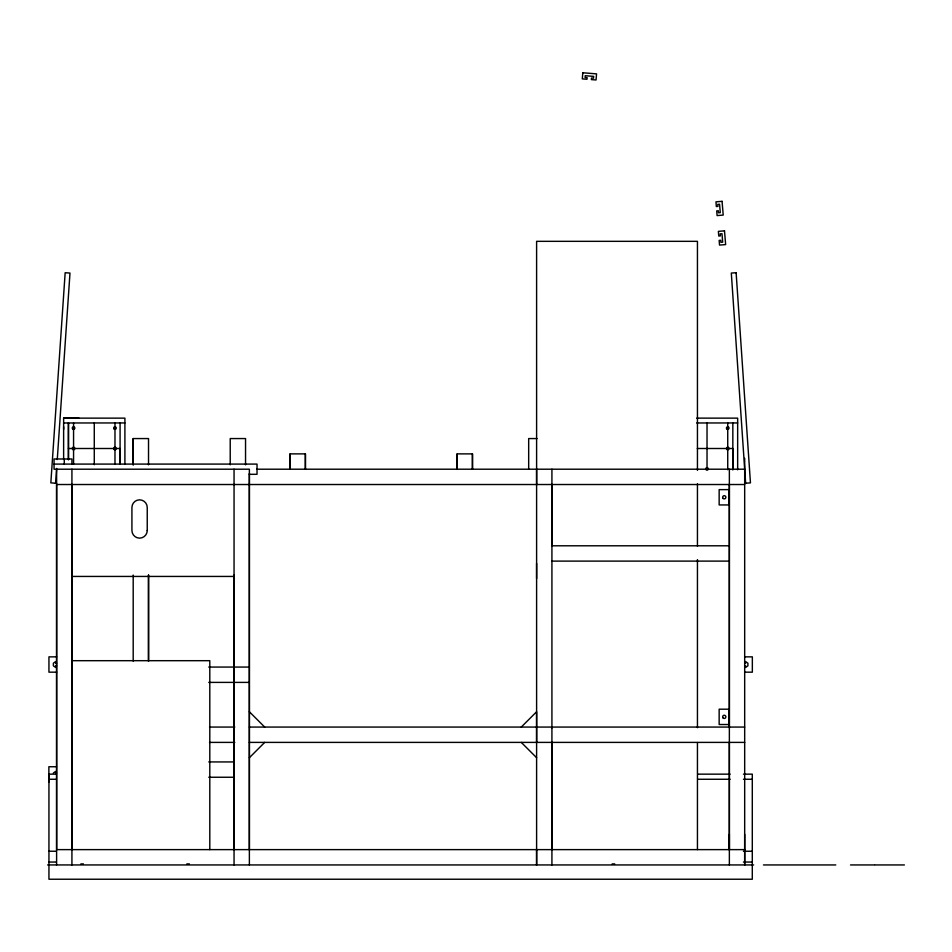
<?xml version="1.0" encoding="UTF-8"?>
<svg xmlns="http://www.w3.org/2000/svg" width="952" height="952" viewBox="0 0 952 952"><rect width="100%" height="100%" fill="white"/><g stroke="black" fill="none" stroke-linecap="round" stroke-linejoin="round"><path stroke-width="1.43" d="M63.629 459.435L63.629 422.95M68.449 459.435L68.449 422.95M71.924 849.624L71.924 484.52M120.083 464.1L120.083 448.499L68.449 448.499M133.197 438.563L133.197 464.826L133.197 438.563L148.524 438.563L148.524 464.826M230.217 464.826L230.217 438.563L245.545 438.563L245.545 464.826M234.049 849.624L234.049 469.205M249.376 849.624L249.376 473.382M290.086 453.878L290.086 469.205L290.086 453.878L305.402 453.878L305.402 469.205L305.402 453.878M457.15 453.878L457.15 469.205L457.15 453.878L472.466 453.878L472.466 469.205L472.466 453.878M528.681 469.205L528.681 438.563L537.047 438.563M536.607 849.624L536.607 864.94L536.607 241.332L697.447 241.332L697.447 470.371M536.607 742.393L536.607 711.751L521.279 727.066M536.607 578.661L536.607 563.346M536.607 484.52L536.607 469.205M551.922 864.94L551.922 742.762M551.922 727.923L551.922 484.52M729.363 742.762L729.363 849.624L729.363 834.297M729.363 727.923L729.363 545.793L551.922 545.793M729.363 545.365L729.363 484.52M732.838 469.776L732.838 448.499L697.304 448.499M744.678 834.285L744.678 864.94L744.678 458.281M56.656 468.408L55.656 483.211L50.837 482.878L65.164 272.736L69.984 273.057L57.263 459.53M249.376 757.709L264.692 742.393M53.3 773.095L55.644 771.418L55.644 773.095L56.537 773.095M124.902 422.95L63.629 422.974L63.629 418.13L124.902 418.142L124.902 463.814M696.697 418.13L737.657 418.142L737.657 469.824M63.629 418.13L78.945 418.13M696.674 422.974L737.657 422.95M54.05 464.088L257.028 464.088L257.028 474.31L249.376 474.31M256.719 469.205L744.678 469.205M55.335 483.247L56.608 483.247M744.678 483.247L745.963 483.247M744.678 484.52L56.608 484.52L56.608 849.624L744.678 849.624M729.363 489.625L719.153 489.625L719.153 504.941L729.363 504.941M551.922 561.109L729.363 561.109M71.924 576.436L234.049 576.436M56.608 656.856L48.945 656.856L48.945 672.172L56.608 672.172M744.678 656.856L752.342 656.856L752.342 672.172L744.678 672.172M71.924 660.688L209.797 660.688L209.797 849.624M56.608 663.211L55.716 663.211L55.716 661.533L53.371 663.211L53.371 665.829L55.716 667.495L55.716 665.829L56.608 665.829M744.678 663.211L745.571 663.211L745.571 661.533L747.915 663.211L747.915 665.829L745.571 667.495L745.571 665.829L744.678 665.829M208.762 667.066L249.376 667.066M208.762 682.394L249.376 682.394M729.363 709.192L719.153 709.192L719.153 724.52L729.363 724.52M209.511 727.066L234.799 727.066M249.376 727.066L744.678 727.066M209.511 742.393L234.799 742.393M249.376 742.393L744.678 742.393M208.762 761.933L234.049 761.933M56.537 766.741L48.873 766.741L48.873 782.068M56.323 774.154L48.945 774.154L48.945 879.231L752.294 879.231L752.294 774.154L743.441 774.154M697.745 774.154L730.172 774.154M208.762 777.248L234.049 777.248M48.945 779.26L56.323 779.26M697.745 779.26L730.172 779.26M743.441 779.26L752.294 779.26M48.945 851.243L56.323 851.243M743.441 851.243L752.294 851.243M48.945 862.048L56.323 862.048M743.441 862.048L752.294 862.048M80.861 863.916L83.419 863.916M186.83 863.916L189.365 863.916M612.148 863.916L614.706 863.916M47.6 864.94L753.639 864.94M763.456 864.94L835.785 864.94M850.517 864.94L874.519 864.94M875.209 864.94L904.4 864.94M521.279 742.393L536.607 757.709M249.376 711.751L264.692 727.066M732.838 422.95L732.838 469.645M729.363 469.205L729.363 864.94M728.72 489.625L728.72 504.941M728.72 709.192L728.72 724.52M727.733 422.974L727.733 469.752M707.027 422.974L707.027 470.205M697.447 483.759L697.447 546.222M697.447 559.609L697.447 727.661M697.447 742.536L697.447 849.624M551.922 469.205L551.922 545.365M551.922 727.066L551.922 849.624M249.376 864.94L249.376 469.205L54.05 469.205L54.05 458.983L71.924 458.983L71.924 464.088M234.049 575.056L234.049 864.94M133.197 575.056L133.197 661.128M120.083 422.95L120.083 463.814M114.978 422.974L114.978 464.04M94.272 422.974L94.272 464.707M73.566 422.974L73.566 464.04M71.924 469.205L71.924 864.94M68.449 422.974L68.449 459.852M64.272 458.983L64.272 464.088M63.629 426.782L63.629 429.34M56.608 469.205L56.608 864.94M706.122 469.836A1.273 1.273 0 0 1 706.122 468.027A1.273 1.273 0 0 1 707.931 468.027A1.273 1.273 0 0 1 707.931 469.836M148.524 575.056L148.524 661.128L148.524 575.056M582.803 72.768L582.303 78.873L586.991 79.254L587.122 77.647L585.087 77.481L585.23 75.708L593.679 76.386L593.536 78.171L591.501 78.004L591.37 79.599L596.047 79.98L596.547 73.875L582.803 72.768M722.068 201.336L715.963 201.836L716.344 206.525L717.951 206.394L717.784 204.347L719.557 204.204L720.271 212.653L718.486 212.796L718.32 210.761L716.713 210.904L717.106 215.58L723.211 215.069L722.068 201.336M724.496 230.848L718.379 231.36L718.772 236.036L720.378 235.906L720.212 233.871L721.985 233.728L722.687 242.165L720.914 242.32L720.747 240.285L719.141 240.416L719.533 245.092L725.638 244.593L724.496 230.848M736.122 272.736L731.314 273.057L745.642 483.211L750.45 482.878L736.122 272.736M147.239 530.478L147.239 507.499A7.664 7.664 0 0 0 139.587 499.836A7.664 7.664 0 0 0 131.923 507.499L131.923 530.478A7.664 7.664 0 0 0 139.587 538.13A7.664 7.664 0 0 0 147.239 530.478M727.09 429.173A1.273 1.273 0 0 0 729.006 428.067A1.273 1.273 0 0 0 727.09 426.96A1.273 1.273 0 0 0 727.09 429.173M727.09 449.606A1.273 1.273 0 0 0 729.006 448.499A1.273 1.273 0 0 0 727.09 447.392A1.273 1.273 0 0 0 727.09 449.606M114.335 429.173A1.273 1.273 0 0 0 116.251 428.067A1.273 1.273 0 0 0 114.335 426.96A1.273 1.273 0 0 0 114.335 429.173M72.661 449.403A1.273 1.273 0 0 0 74.791 448.832A1.273 1.273 0 0 0 73.233 447.262A1.273 1.273 0 0 0 72.661 449.403M114.335 449.606A1.273 1.273 0 0 0 116.251 448.499A1.273 1.273 0 0 0 114.335 447.392A1.273 1.273 0 0 0 114.335 449.606M72.661 428.971A1.273 1.273 0 0 0 74.791 428.4A1.273 1.273 0 0 0 73.233 426.841A1.273 1.273 0 0 0 72.661 428.971M723.127 717.986A1.595 1.595 0 0 0 725.805 717.272A1.595 1.595 0 0 0 723.841 715.309A1.595 1.595 0 0 0 723.127 717.986M723.127 498.408A1.595 1.595 0 0 0 725.805 497.694A1.595 1.595 0 0 0 723.841 495.742A1.595 1.595 0 0 0 723.127 498.408"/></g></svg>
